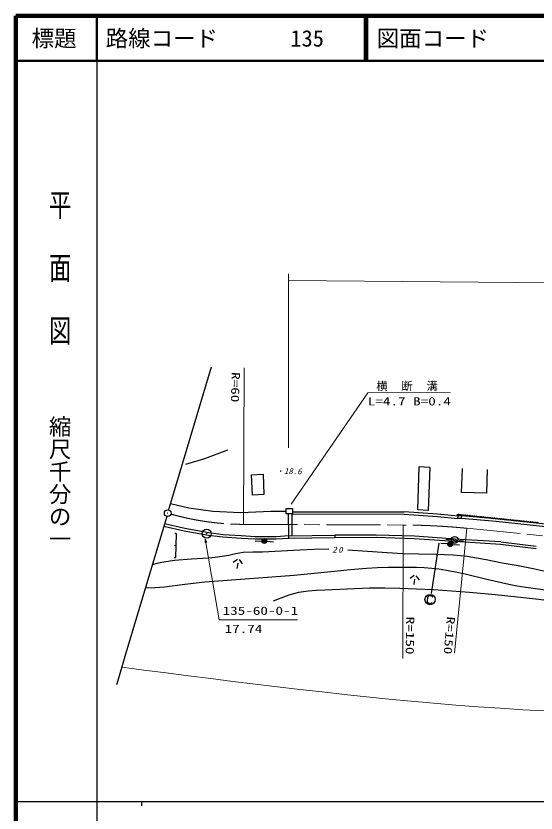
# Model space of a CAD drawing. Units: millimetres, scale not verified. Extents: x 40000 to 680000, y 20000 to 380000.
# Drawn here: x 40000 to 155880, y 202409 to 380000 of the extents above; entities that cross this region are included whole.
import ezdxf
from ezdxf.enums import TextEntityAlignment as Align

# ---------------------------------------------------------------- set-up
doc = ezdxf.new("R2010")
doc.units = ezdxf.units.MM
doc.header["$LTSCALE"] = 1000
doc.linetypes.add('CHAIN', pattern=[18.5, 12, -1.5, 3.5, -1.5])
for name, color, linetype, lineweight in [('M-BGD', 7, 'Continuous', 25), ('M-BGD-HTXT', 7, 'Continuous', 13), ('M-BMK', 2, 'CHAIN', 13), ('M-BMK-SRVR', 3, 'Continuous', 25), ('M-OTRS', 6, 'Continuous', 25), ('M-STR-STRC', 7, 'Continuous', 25), ('M-TTL', 2, 'Continuous', 140), ('M-TTL-BAND', 7, 'Continuous', 25), ('M-TTL-LINE', 7, 'Continuous', 50)]:
    doc.layers.add(name, color=color, linetype=linetype, lineweight=lineweight)
doc.layers.add('M-TTL-TXT', color=7, linetype='Continuous')
doc.styles.add('@ＭＳ ゴシック', font='')
doc.styles.add('ＭＳ ゴシック', font='')
doc.styles.get('@ＭＳ ゴシック').set_extended_font_data('@MS Gothic')
doc.styles.get('ＭＳ ゴシック').set_extended_font_data('MS Gothic')

# ---------------------------------------------------------------- blocks, each defined once
blk = doc.blocks.new('BUHIN1')
at = {"color": 7, "linetype": 'Continuous', "lineweight": 25}
blk.add_lwpolyline([(406, 624), (343, 724), (250, 790), (131, 833), (-5, 845), (-226, 807), (-396, 743), (-556, 587), (-636, 410), (-643, 176), (-547, -380), (-461, -610), (-352, -737), (-167, -828), (45, -838), (260, -801), (421, -756), (498, -691), (564, -603), (585, -518)], dxfattribs=at)
blk.add_circle((0, 0), 1144, dxfattribs=at)
blk = doc.blocks.new('BUHIN10')
at = {"color": 7, "linetype": 'Continuous', "lineweight": 25}
for radius in [547, 484, 421, 355, 292, 214, 148, 85.2, 16.5]:
    blk.add_circle((0, 0), radius, dxfattribs=at)
blk = doc.blocks.new('BUHIN11')
at = {"color": 7, "linetype": 'Continuous', "lineweight": 25}
for p, q in [((-361, 953), (-1019, 23)), ((-33, 192), (169, -986)), ((23, 1019), (953, 361))]:
    blk.add_line(p, q, dxfattribs=at)
blk = doc.blocks.new('BUHIN12')
at = {"color": 6, "linetype": 'Continuous', "lineweight": 25}
for radius in [746, 22.5]:
    blk.add_circle((0, 0), radius, dxfattribs=at)
blk = doc.blocks.new('BUHIN17')
at = {"color": 7, "linetype": 'Continuous', "lineweight": 25}
blk.add_line((0, 0), (-288, -83), dxfattribs=at)
blk = doc.blocks.new('BUHIN42')
at = {"color": 7, "linetype": 'Continuous', "lineweight": 25}
for points in [[(-247, -52), (-219, -69), (-185, -80), (-152, -85), (-120, -84), (-81, -76), (-38, -59), (-12, -46), (16, -22), (40, 1)], [(-44, 1), (-13, 32), (12, 52), (45, 69), (79, 82), (116, 90), (156, 89), (193, 82), (224, 66), (247, 52)]]:
    blk.add_lwpolyline(points, dxfattribs=at)
blk = doc.blocks.new('BUHIN55')
at = {"color": 7, "linetype": 'Continuous', "lineweight": 25}
blk.add_line((-736, -126), (736, 126), dxfattribs=at)
blk.add_circle((0, 0), 746, dxfattribs=at)
blk = doc.blocks.new('BUHIN60')
at = {"color": 3, "linetype": 'Continuous', "lineweight": 25}
for radius in [995, 30]:
    blk.add_circle((0, 0), radius, dxfattribs=at)

msp = doc.modelspace()

# ---------------------------------------------------------------- linework, layer by layer
at = {"layer": 'M-BGD'}
for p, q in [((83500, 301718), (74023, 269946)), ((82096, 281372), (87183, 283314)), ((77842, 280170), (82096, 281372)), ((129541, 269931), (129844, 279519)), ((132177, 279409), (129844, 279519)), ((132177, 279409), (131874, 269821)), ((139276, 273840), (139467, 279148)), ((144883, 273713), (145070, 278947)), ((92475, 277793), (95056, 277903)), ((92668, 273252), (92475, 277793)), ((95056, 277903), (95249, 273362)), ((144883, 273713), (139276, 273840)), ((95249, 273362), (92668, 273252)), ((74443, 271355), (78489, 270388)), ((78489, 270388), (83888, 269632)), ((100182, 269037), (100182, 270270)), ((100182, 270270), (101641, 270270)), ((101641, 270270), (101641, 269037)), ((73594, 268508), (64652, 238529)), ((83888, 269632), (90026, 269352)), ((90026, 269352), (96851, 269649)), ((96851, 269649), (100182, 269674)), ((101641, 269037), (100182, 269037)), ((100778, 264186), (100737, 269037)), ((101457, 269037), (101498, 264192)), ((101641, 269537), (126500, 269510)), ((101660, 269110), (126482, 269010)), ((126482, 269010), (133896, 268482)), ((133937, 268980), (126500, 269510)), ((131874, 269821), (129541, 269931)), ((133896, 268482), (138451, 268053)), ((138497, 268551), (133937, 268980)), ((138452, 268068), (138515, 268739)), ((138515, 268739), (139241, 268671)), ((139241, 268671), (139178, 268000)), ((147028, 267938), (139238, 268637)), ((77601, 265781), (73097, 266842)), ((139178, 268000), (138452, 268068)), ((139191, 268140), (146979, 267440)), ((146979, 267440), (174271, 264516)), ((174320, 265014), (147028, 267938)), ((72954, 266363), (77503, 265290)), ((75700, 264688), (75550, 259273)), ((77503, 265290), (82885, 264356)), ((82962, 264850), (77601, 265781)), ((86135, 264412), (82962, 264850)), ((82885, 264356), (86084, 263915)), ((86084, 263915), (90154, 263640)), ((90184, 264139), (86135, 264412)), ((90154, 263640), (93289, 263474)), ((93302, 263974), (90184, 264139)), ((93289, 263474), (97971, 263474)), ((94795, 262990), (93297, 262900)), ((97952, 263974), (93302, 263974)), ((95891, 262976), (97386, 262846)), ((100778, 264186), (97952, 263974)), ((97971, 263474), (100815, 263688)), ((100778, 264184), (111099, 264300)), ((100783, 263686), (100778, 264184)), ((100783, 263686), (111031, 263802)), ((120272, 264356), (111027, 264302)), ((111027, 264302), (111031, 263802)), ((111031, 263802), (120266, 263856)), ((120266, 263856), (128750, 263583)), ((128775, 264082), (120272, 264356)), ((128750, 263583), (138865, 262894)), ((138903, 263392), (128775, 264082)), ((136745, 263300), (135745, 263339)), ((138738, 263155), (139732, 263049)), ((138865, 262894), (147933, 262334)), ((147995, 262850), (138903, 263392)), ((147995, 262850), (155940, 261899)), ((136192, 262353), (134699, 262500)), ((137289, 262274), (138787, 262204)), ((147933, 262334), (155879, 261382)), ((64652, 238529), (62681, 231923)), ((62681, 231923), (62404, 230994))]:
    msp.add_line(p, q, dxfattribs=at)
for points in [[(109721, 261174), (106473, 261114), (103229, 260994), (99083, 260725), (94929, 260516), (92783, 260503), (90637, 260429), (89778, 260321), (88919, 260152), (87448, 259817), (85963, 259541), (84418, 259330), (82865, 259179), (79084, 258956), (75309, 258674), (73888, 258465), (72465, 258196), (71428, 257975), (70382, 257741)], [(113916, 261085), (118303, 260727), (122702, 260429), (126206, 260272), (129711, 260175), (133547, 260082), (137380, 259929), (138961, 259802), (140546, 259613), (142637, 259286), (144732, 258897), (148296, 258186), (151870, 257534), (155214, 256886), (158558, 256177), (159447, 255983), (160345, 255786)], [(68840, 252572), (70985, 252679), (73135, 252847), (77606, 253415), (82083, 253923), (87056, 254306), (92038, 254676), (97009, 255056), (101989, 255443), (106438, 255836), (110893, 256289), (114501, 256661), (118115, 256974), (120529, 257108), (122947, 257181), (126109, 257215), (129273, 257189), (130952, 257122), (132636, 256994), (134252, 256804), (135872, 256553), (137966, 256156), (140059, 255697), (144915, 254525), (149787, 253409), (151671, 253049), (153573, 252746), (158505, 252044)], [(97379, 249661), (99099, 250356), (100841, 250994), (101916, 251329), (103014, 251608), (104069, 251806), (105136, 251945), (106963, 252085), (108811, 252166), (113801, 252399), (118785, 252575), (122153, 252573), (125529, 252512), (129274, 252382), (133029, 252192), (137030, 251937), (141037, 251622), (146005, 251167), (150979, 250659), (155801, 250134), (160612, 249549)]]:
    msp.add_lwpolyline(points, dxfattribs=at)
at = {"layer": 'M-BGD-HTXT'}
for p, q in [((100729, 322539), (100727, 283769)), ((100729, 321090), (332445, 318893)), ((90717, 266724), (90858, 301603)), ((101349, 271191), (118407, 295995)), ((118407, 295995), (136776, 296119)), ((126295, 266580), (126175, 236834)), ((140421, 265856), (137672, 238005)), ((82192, 263485), (85245, 245484)), ((85245, 245484), (102766, 245484))]:
    msp.add_line(p, q, dxfattribs=at)
for points in [[(82192, 263485), (82132, 262714), (82502, 262777)], [(82218, 263333), (82439, 262813), (82180, 262769)], [(82230, 263259), (82406, 262836), (82203, 262802)], [(82243, 263183), (82374, 262859), (82226, 262834)], [(82256, 263109), (82342, 262882), (82249, 262867)]]:
    msp.add_lwpolyline(points, close=True, dxfattribs=at)
for points in [[(82205, 263409), (82471, 262790), (82157, 262737), (82205, 263407)], [(82291, 262902), (82268, 263034), (82309, 262905), (82272, 262899), (82268, 263034)], [(63575, 234921), (68527, 234277), (73489, 233633), (78441, 232996), (83404, 232364), (88358, 231741), (93322, 231129), (98277, 230531), (103244, 229947), (108202, 229382), (113171, 228836), (118133, 228313), (123106, 227812), (128072, 227340), (133049, 226895), (138019, 226482), (143002, 226101), (147978, 225755), (152966, 225442), (157946, 225163)]]:
    msp.add_lwpolyline(points, dxfattribs=at)
at = {"layer": 'M-BMK'}
for p, q in [((90717, 266724), (126295, 266580)), ((140421, 265856), (171223, 262816))]:
    msp.add_line(p, q, dxfattribs=at)
for centre, radius, start, end in [((90959, 326724), 60000, 254.10695, 269.7751), ((125689, 116582), 150000, 84.36362, 89.76831)]:
    msp.add_arc(centre, radius, start, end, dxfattribs=at)
at = {"layer": 'M-STR-STRC'}
msp.add_line((134192, 262515), (132487, 251335), dxfattribs=at)
at = {"layer": 'M-TTL'}
for p, q in [((40000, 380000), (40000, 20000)), ((680000, 380000), (40000, 380000))]:
    msp.add_line(p, q, dxfattribs=at)
at = {"layer": 'M-TTL-BAND'}
for p, q in [((58000, 370000), (58000, 20000)), ((40000, 205000), (579000, 205000)), ((68000, 205000), (68000, 204000))]:
    msp.add_line(p, q, dxfattribs=at)
at = {"layer": 'M-TTL-LINE'}
for p, q in [((58000, 380000), (58000, 370000)), ((117750, 380000), (117750, 370000)), ((118250, 380000), (118250, 370000)), ((40000, 370000), (680000, 370000))]:
    msp.add_line(p, q, dxfattribs=at)

# ---------------------------------------------------------------- block references
at = {"layer": 'M-BGD', "rotation": 342.33506}
for name, p in [('BUHIN42', (138511, 268919)), ('BUHIN42', (139013, 268868)), ('BUHIN42', (139514, 268817)), ('BUHIN42', (140015, 268766)), ('BUHIN42', (140517, 268715)), ('BUHIN42', (141018, 268664)), ('BUHIN42', (141519, 268612)), ('BUHIN42', (142021, 268561)), ('BUHIN42', (142522, 268510)), ('BUHIN42', (143023, 268459)), ('BUHIN42', (143525, 268408)), ('BUHIN42', (144026, 268357)), ('BUHIN42', (144527, 268306)), ('BUHIN42', (145029, 268255)), ('BUHIN42', (145530, 268204)), ('BUHIN42', (146031, 268153)), ('BUHIN42', (146533, 268102)), ('BUHIN42', (147034, 268051)), ('BUHIN42', (147536, 268000)), ('BUHIN42', (148037, 267948)), ('BUHIN42', (148538, 267897)), ('BUHIN42', (149040, 267846)), ('BUHIN42', (149541, 267795)), ('BUHIN42', (150042, 267744)), ('BUHIN42', (150544, 267693)), ('BUHIN42', (151045, 267642)), ('BUHIN42', (151546, 267591)), ('BUHIN42', (152048, 267540)), ('BUHIN42', (152549, 267489)), ('BUHIN42', (153050, 267438)), ('BUHIN42', (153552, 267387)), ('BUHIN42', (154053, 267336)), ('BUHIN42', (154554, 267285)), ('BUHIN42', (155056, 267233)), ('BUHIN42', (155557, 267182)), ('BUHIN42', (156058, 267131)), ('BUHIN17', (75700, 264688)), ('BUHIN10', (95343, 263024)), ('BUHIN10', (136739, 262300)), ('BUHIN55', (137744, 263262)), ('BUHIN17', (75625, 261980)), ('BUHIN17', (75550, 259273)), ('BUHIN11', (89380, 257905)), ('BUHIN11', (128798, 254306))]:
    msp.add_blockref(name, p, dxfattribs=at)
at = {"layer": 'M-BMK-SRVR', "rotation": 342.33506}
msp.add_blockref('BUHIN60', (82487, 264671), dxfattribs=at)
at = {"layer": 'M-OTRS', "rotation": 342.33506}
msp.add_blockref('BUHIN12', (73808, 269227), dxfattribs=at)
at = {"layer": 'M-STR-STRC', "rotation": 342.33506}
msp.add_blockref('BUHIN1', (132276, 249975), dxfattribs=at)

# ---------------------------------------------------------------- texts
at = {"layer": 'M-BGD-HTXT', "style": 'ＭＳ ゴシック', "width": 1.35}
for s, rotation, p in [('R=60', 268.1, (87557, 300695)), ('R=150', 269.3, (126399, 246176)), ('R=150', 264.9, (135491, 246293))]:
    msp.add_text(s, height=1833, rotation=rotation, dxfattribs=at).set_placement(p, align=Align.BOTTOM_LEFT)
for s, p in [('L=4.7 B=0.4', (118389, 292679)), ('135-60-0-1', (86044, 246021)), ('17.74', (86482, 241986))]:
    msp.add_text(s, height=1833, dxfattribs=at).set_placement(p, align=Align.BOTTOM_LEFT)
at = {"layer": 'M-BGD-HTXT', "style": 'ＭＳ ゴシック', "oblique": 15}
for s, width, p in [('18.6', 1.1, (99694, 277568)), ('・', 0.85, (97972, 277515))]:
    msp.add_text(s, height=1320, rotation=358.8, dxfattribs=dict(at, width=width)).set_placement(p, align=Align.BOTTOM_LEFT)
at = {"layer": 'M-BGD-HTXT', "insert": (120288, 296387), "char_height": 1833, "attachment_point": 7, "style": 'ＭＳ ゴシック'}
msp.add_mtext('\\T2.24;横断溝', dxfattribs=at)
at = {"layer": 'M-BGD-HTXT', "insert": (110475, 260432), "char_height": 1320, "attachment_point": 7, "rotation": 358.8, "style": 'ＭＳ ゴシック'}
msp.add_mtext('\\T1.33;\\W1.1;\\Q15;20', dxfattribs=at)
at = {"layer": 'M-TTL-BAND', "style": '@ＭＳ ゴシック', "width": 1.4}
msp.add_text('平  面  図', height=3666, rotation=270, dxfattribs=at).set_placement((49777, 306475), align=Align.MIDDLE_RIGHT)
at = {"layer": 'M-TTL-BAND', "style": '@ＭＳ ゴシック'}
msp.add_text('縮尺千分の一', height=3666, rotation=270, dxfattribs=at).set_placement((49777, 261030), align=Align.MIDDLE_RIGHT)
at = {"layer": 'M-TTL-TXT', "style": 'ＭＳ ゴシック'}
msp.add_text('標題', height=3666, dxfattribs=at).set_placement((48500, 375000), align=Align.MIDDLE_CENTER)
for s, p in [('路線コード', (60000, 375000)), ('135', (101142, 375000)), ('図面コード', (120380, 375000))]:
    msp.add_text(s, height=3666, dxfattribs=at).set_placement(p, align=Align.MIDDLE_LEFT)

doc.saveas('drawing.dxf')
